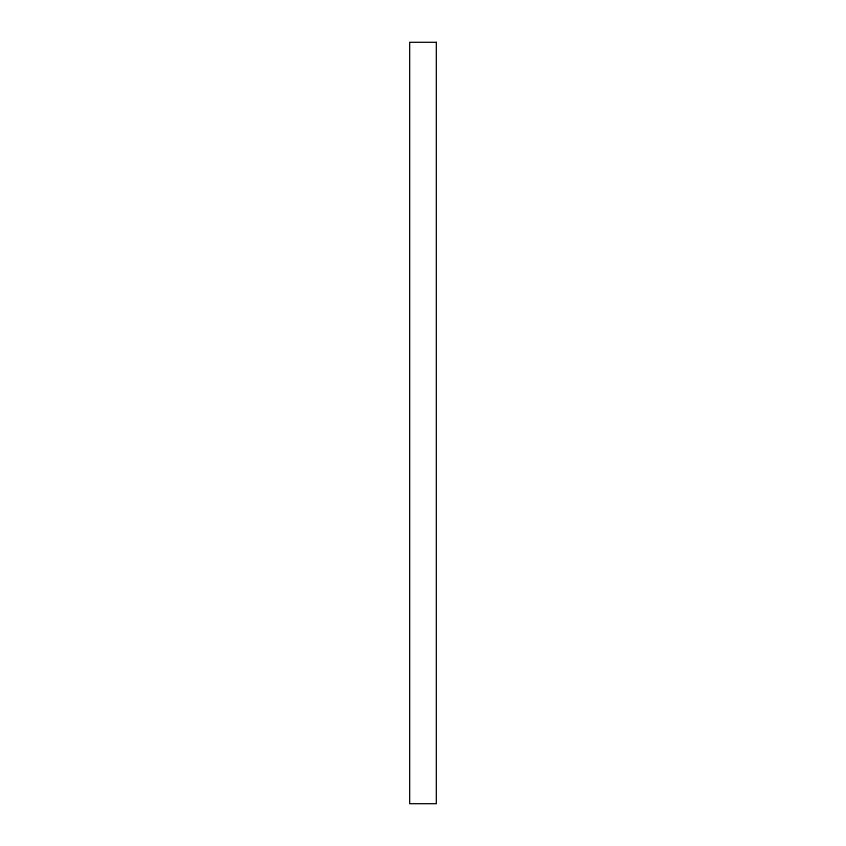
<?xml version="1.0" encoding="UTF-8"?>
<svg xmlns="http://www.w3.org/2000/svg" width="846" height="846" viewBox="0 0 846 846"><rect width="100%" height="100%" fill="white"/><g stroke="black" fill="none" stroke-linecap="round" stroke-linejoin="round"><path stroke-width="1.27" d="M436.325 42.3L409.675 42.3L409.675 803.7L436.325 803.7L436.325 42.3"/></g></svg>
